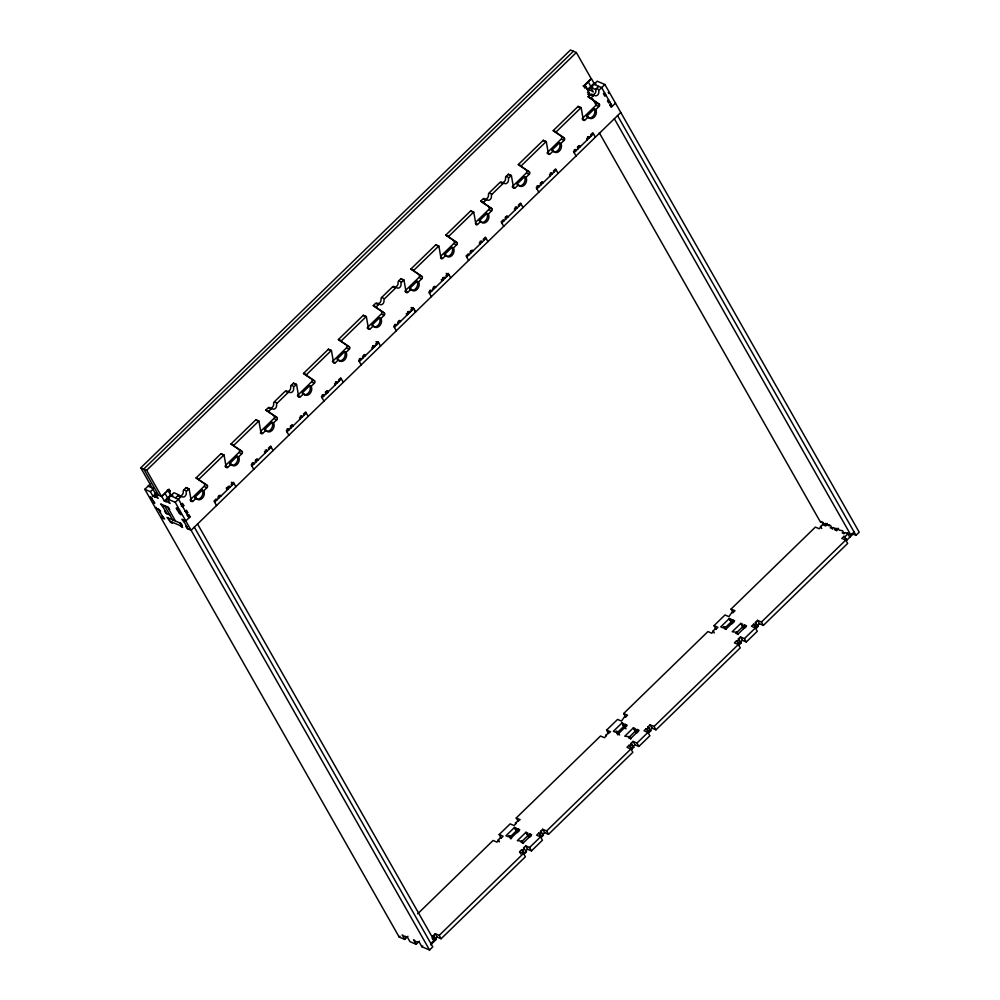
<?xml version="1.0" encoding="UTF-8"?>
<svg xmlns="http://www.w3.org/2000/svg" width="1000" height="1000" viewBox="0 0 1000 1000"><rect width="100%" height="100%" fill="white"/><g stroke="black" fill="none" stroke-linecap="round" stroke-linejoin="round"><path stroke-width="1.5" d="M226.537 488.537L226.475 487.587M156.387 493.787L154.25 495.875L158.162 498.4L140.787 467.812L570.45 50L576.337 52.512L591.175 78.625L583.65 85.938L584.925 88.175L586 87.137L589.388 93.1L588.312 94.15L589.587 96.388M573.4 51.25L143.725 469.062L158.562 495.175M140.787 467.812L146.662 470.312L576.337 52.512M407.938 936.263L404.712 939.4L399.162 937.025L144.825 489.312L150.312 483.975A1.587 1.175 -66.9 0 1 150.65 483.713M144.825 489.312L150.375 491.688L153.6 488.55L148.05 486.175M150.375 491.688L152.925 496.163L156.137 493.025M152.925 496.163L154.875 497L157.713 494.35M155.625 493.925L161.812 496.562L168.263 490.3L170.8 494.775L172.763 495.613L172.125 494.5M146.662 470.312L161.5 496.438L169.025 489.125L170.287 491.362L169.213 492.413L171.25 495.988M156.062 507.337L155.425 507.962L159.338 509.637L160.613 511.875L159.637 511.463L160.438 510.675M161.812 496.562L164.35 501.05L170.8 494.775M594.025 83.238L591.487 78.763L585.037 85.025L587.587 89.5L594.025 83.238L595.988 84.075M164.35 501.05L166.312 501.887L165.675 500.763L173.975 492.738L178.738 494.775L175.5 497.9M587.587 89.5L589.55 90.337L588.913 89.225L597.2 81.2L604.888 84.488L859.212 532.188L856 535.325L852.15 533.688M177.775 495.7A1.587 1.175 -66.9 0 1 178.888 495.312L179.85 495.763A3.175 2.35 -66.9 0 0 183.287 492.413L183.238 491.087A1.587 1.175 -66.9 0 1 183.85 489.8L186.112 487.587L189.05 488.85A1.587 1.175 -66.9 0 1 189.188 489.212L191.287 501.163A1.587 1.175 -66.9 0 0 192.987 501.238L196.213 498.1A5.55 4.112 -66.9 0 0 202.2 498.363A5.55 4.112 -66.9 0 0 203.738 490.788L206.962 487.65A1.587 1.175 -66.9 0 0 207.4 485.487L197.05 478.488M207.025 485.337L196.312 478.175A1.587 1.175 -66.9 0 1 196.088 477.9L221 453.663L223.95 454.913A1.587 1.175 -66.9 0 1 224.088 455.288L226.175 467.225A1.587 1.175 -66.9 0 0 227.887 467.3L231.112 464.175A5.55 4.112 -66.9 0 0 237.087 464.438A5.55 4.112 -66.9 0 0 238.625 456.863L241.85 453.725A1.587 1.175 -66.9 0 0 242.288 451.562L231.938 444.55M241.925 451.4L231.2 444.237A1.587 1.175 -66.9 0 1 230.975 443.963L255.9 419.738L258.837 420.988A1.587 1.175 -66.9 0 1 258.975 421.35L261.062 433.3A1.587 1.175 -66.9 0 0 262.775 433.375L266 430.238A5.55 4.112 -66.9 0 0 271.988 430.5A5.55 4.112 -66.9 0 0 273.525 422.925L276.737 419.8A1.587 1.175 -66.9 0 0 277.175 417.638L266.837 410.625M276.812 417.475L266.1 410.312A1.587 1.175 -66.9 0 1 265.875 410.037L268.137 407.837A1.587 1.175 -66.9 0 1 269.575 407.6A3.175 2.35 -66.9 0 0 272.45 407.113A3.175 2.35 -66.9 0 0 273.625 403.65A1.587 1.175 -66.9 0 1 274.212 401.925L285.188 391.25A1.587 1.175 -66.9 0 1 286.625 391.012A3.175 2.35 -66.9 0 0 289.5 390.538A3.175 2.35 -66.9 0 0 290.675 387.075A1.587 1.175 -66.9 0 1 291.262 385.337L293.525 383.137L296.475 384.4A1.587 1.175 -66.9 0 1 296.613 384.762L298.7 396.712A1.587 1.175 -66.9 0 0 300.413 396.788L303.637 393.65A5.55 4.112 -66.9 0 0 309.613 393.913A5.55 4.112 -66.9 0 0 311.15 386.337L314.375 383.2A1.587 1.175 -66.9 0 0 314.812 381.037L304.462 374.038M314.45 380.887L303.725 373.725A1.587 1.175 -66.9 0 1 303.5 373.438L328.425 349.212L331.362 350.462A1.587 1.175 -66.9 0 1 331.5 350.825L333.587 362.775A1.587 1.175 -66.9 0 0 335.3 362.85L338.525 359.725A5.55 4.112 -66.9 0 0 344.513 359.988A5.55 4.112 -66.9 0 0 346.05 352.413L349.263 349.275A1.587 1.175 -66.9 0 0 349.7 347.113L339.363 340.1M349.338 346.95L338.625 339.787A1.587 1.175 -66.9 0 1 338.4 339.513L363.312 315.275L366.262 316.537A1.587 1.175 -66.9 0 1 366.4 316.9L368.488 328.85A1.587 1.175 -66.9 0 0 370.2 328.925L373.413 325.788A5.55 4.112 -66.9 0 0 379.4 326.05A5.55 4.112 -66.9 0 0 380.938 318.475L384.162 315.35A1.587 1.175 -66.9 0 0 384.6 313.188L374.25 306.175M384.225 313.025L373.512 305.863A1.587 1.175 -66.9 0 1 373.288 305.587L375.55 303.375A1.587 1.175 -66.9 0 1 376.675 303L377.625 303.438A3.175 2.35 -66.9 0 0 381.075 300.087L381.025 298.762A1.587 1.175 -66.9 0 1 381.625 297.475L392.612 286.8A1.587 1.175 -66.9 0 1 393.725 286.413L394.688 286.863A3.175 2.35 -66.9 0 0 398.125 283.512L398.075 282.175A1.587 1.175 -66.9 0 1 398.688 280.887L400.95 278.688L403.888 279.938A1.587 1.175 -66.9 0 1 404.025 280.312L406.112 292.262A1.587 1.175 -66.9 0 0 407.825 292.337L411.05 289.2A5.55 4.112 -66.9 0 0 417.038 289.462A5.55 4.112 -66.9 0 0 418.575 281.887L421.788 278.75A1.587 1.175 -66.9 0 0 422.225 276.588L411.887 269.587M421.863 276.438L411.15 269.262A1.587 1.175 -66.9 0 1 410.925 268.988L435.838 244.762L438.787 246.012A1.6 1.188 -66.9 0 1 438.925 246.375L441.012 258.325A1.587 1.175 -66.9 0 0 442.725 258.4L445.95 255.263A5.55 4.112 -66.9 0 0 451.925 255.525A5.55 4.112 -66.9 0 0 453.462 247.963L456.688 244.825A1.587 1.175 -66.9 0 0 457.125 242.662L446.775 235.65M456.763 242.5L446.037 235.338A1.587 1.175 -66.9 0 1 445.812 235.062L470.737 210.825L473.675 212.087A1.587 1.175 -66.9 0 1 473.812 212.45L475.9 224.4A1.587 1.175 -66.9 0 0 477.612 224.475L480.838 221.337A5.55 4.112 -66.9 0 0 486.825 221.6A5.55 4.112 -66.9 0 0 488.35 214.025L491.575 210.888A1.587 1.175 -66.9 0 0 492.013 208.725L481.675 201.725M491.65 208.575L480.938 201.412A1.587 1.175 -66.9 0 1 480.712 201.137L482.975 198.925A1.587 1.175 -66.9 0 1 484.087 198.538L485.05 198.988A3.175 2.35 -66.9 0 0 488.488 195.637L488.45 194.312A1.587 1.175 -66.9 0 1 489.05 193.025L500.025 182.35A1.587 1.175 -66.9 0 1 501.138 181.962L502.1 182.4A3.175 2.35 -66.9 0 0 505.55 179.05L505.5 177.725A1.587 1.175 -66.9 0 1 506.1 176.438L508.363 174.237L511.312 175.487A1.587 1.175 -66.9 0 1 511.45 175.85L513.538 187.8A1.587 1.175 -66.9 0 0 515.25 187.875L518.475 184.75A5.55 4.112 -66.9 0 0 524.45 185.012A5.55 4.112 -66.9 0 0 525.988 177.438L529.212 174.3A1.587 1.175 -66.9 0 0 529.65 172.138L519.3 165.125M529.288 171.975L518.562 164.812A1.587 1.175 -66.9 0 1 518.337 164.537L543.263 140.312L546.2 141.562A1.587 1.175 -66.9 0 1 546.337 141.925L548.425 153.875A1.587 1.175 -66.9 0 0 550.138 153.95L553.362 150.812A5.55 4.112 -66.9 0 0 559.35 151.075A5.55 4.112 -66.9 0 0 560.887 143.5L564.1 140.375A1.587 1.175 -66.9 0 0 564.538 138.212L554.2 131.2M564.175 138.05L553.462 130.887A1.587 1.175 -66.9 0 1 553.237 130.612L578.15 106.375L581.1 107.638A1.587 1.175 -66.9 0 1 581.225 108L583.325 119.95A1.587 1.175 -66.9 0 0 585.037 120.025L588.25 116.888A5.55 4.112 -66.9 0 0 594.237 117.15A5.55 4.112 -66.9 0 0 595.775 109.575L599 106.438A1.587 1.175 -66.9 0 0 599.438 104.275L588.125 96.675L590.388 94.475A1.587 1.175 -66.9 0 1 591.512 94.087L592.463 94.537A3.175 2.35 -66.9 0 0 595.913 91.188L595.862 89.862A1.587 1.175 -66.9 0 1 596.462 88.575L598.675 89.513M598.75 86.375L595.525 89.5L590.763 87.475L593.3 91.95L588.913 89.225M165.675 500.763L170.075 503.488L167.525 499.012L175.212 502.287L180.712 496.962A1.587 1.175 -66.9 0 1 181.825 496.575L182.787 497.013A3.175 2.35 -66.9 0 0 186.238 493.663L186.188 492.337A1.587 1.175 -66.9 0 1 186.788 491.05L189.05 488.85M196.088 477.9L199.025 479.15L223.95 454.913M230.975 443.963L233.912 445.225L258.837 420.988M265.875 410.037L268.812 411.287L271.075 409.087A1.587 1.175 -66.9 0 1 272.512 408.85A3.175 2.35 -66.9 0 0 275.387 408.375A3.175 2.35 -66.9 0 0 276.562 404.913A1.587 1.175 -66.9 0 1 277.15 403.175L288.125 392.512A1.587 1.175 -66.9 0 1 289.562 392.262A3.175 2.35 -66.9 0 0 292.438 391.788A3.175 2.35 -66.9 0 0 293.612 388.325A1.587 1.175 -66.9 0 1 294.212 386.6L296.475 384.4M303.5 373.438L306.45 374.7L331.362 350.462M338.4 339.513L341.337 340.775L366.262 316.537M373.288 305.587L376.225 306.837L378.5 304.637A1.587 1.175 -66.9 0 1 379.613 304.25L380.575 304.7A3.175 2.35 -66.9 0 0 384.012 301.35L383.963 300.012A1.587 1.175 -66.9 0 1 384.575 298.725L395.55 288.05A1.587 1.175 -66.9 0 1 396.662 287.663L397.625 288.113A3.175 2.35 -66.9 0 0 401.075 284.762L401.025 283.438A1.587 1.175 -66.9 0 1 401.625 282.15L403.888 279.938M410.925 268.988L413.862 270.25L438.787 246.012M445.812 235.062L448.75 236.312L473.675 212.087M480.712 201.137L483.65 202.387L485.913 200.188A1.587 1.175 -66.9 0 1 487.025 199.8L487.987 200.238A3.175 2.35 -66.9 0 0 491.438 196.887L491.388 195.562A1.587 1.175 -66.9 0 1 491.987 194.275L502.962 183.6A1.587 1.175 -66.9 0 1 504.087 183.212L505.037 183.663A3.175 2.35 -66.9 0 0 508.488 180.312L508.438 178.988A1.587 1.175 -66.9 0 1 509.038 177.7L511.312 175.487M518.337 164.537L521.275 165.8L546.2 141.562M553.237 130.612L556.175 131.862L581.1 107.638M604.888 84.488L599.412 89.825A1.587 1.175 -66.9 0 0 598.8 91.112L598.85 92.438A3.175 2.35 -66.9 0 1 595.413 95.787L594.45 95.35A1.587 1.175 -66.9 0 0 593.337 95.738L591.062 97.938A1.587 1.175 -66.9 0 0 591.287 98.212M181.412 504.387L182.488 503.338L183.762 505.575L182.688 506.625L181.213 506M604.637 92.85L603.562 93.888L604.837 96.125L605.913 95.087L604.438 94.45M226.012 465L238.912 452.475A1.587 1.175 -66.9 0 0 239.35 450.312M260.912 431.075L273.8 418.537A1.587 1.175 -66.9 0 0 274.237 416.375M405.962 290.025L418.85 277.5A1.587 1.175 -66.9 0 0 419.288 275.338M440.85 256.1L453.75 243.562A1.587 1.175 -66.9 0 0 454.188 241.4M475.75 222.175L488.638 209.638A1.587 1.175 -66.9 0 0 489.075 207.475M195.675 498.55A5.55 4.112 -66.9 0 1 194.75 497.475L202.262 490.163L203.738 490.788M231.112 464.175L229.638 463.55L237.162 456.238L238.625 456.863M266 430.238L264.525 429.613L272.05 422.3L273.525 422.925M311.15 386.337L309.688 385.712L302.162 393.025L303.637 393.65M346.05 352.413L344.575 351.775L337.05 359.087L338.525 359.725M380.938 318.475L379.462 317.85L371.95 325.163L373.413 325.788M411.05 289.2L409.575 288.575L417.1 281.262L418.575 281.887M445.95 255.263L444.475 254.638L451.987 247.325L453.462 247.963M479.787 221.3A5.55 4.112 -66.9 0 1 479.363 220.712L486.887 213.4L488.35 214.025M525.988 177.438L524.513 176.812L517 184.112L518.475 184.75M560.887 143.5L559.412 142.875L551.888 150.188L553.362 150.812M587.712 117.338A5.55 4.112 -66.9 0 1 586.788 116.263L594.3 108.95L595.775 109.575M185.338 511.287L186.412 510.238L187.675 512.475L186.6 513.525M608.562 99.75L607.487 100.787L608.763 103.025L609.837 101.988L607.875 101.15M187.775 515.575L188.85 514.538L190.113 516.775L185.812 520.938L181.887 519.275L184.137 521.925M611 104.038L609.925 105.087L611.2 107.325L615.487 103.138M214.625 502.2L233.962 483.4L231.35 482.275M251.863 465.988L271.2 447.188M286.962 431.863L306.3 413.062M322.05 397.75L341.375 378.938M359.288 361.538L378.625 342.738L376 341.613M394.375 327.413L413.713 308.612L415.613 311.975L413.075 307.5L410.938 309.587L411.562 310.7M429.462 293.288L448.8 274.488L446.188 273.375M466.7 257.087L486.037 238.287M501.8 222.963L521.138 204.163M536.888 188.837L556.213 170.037M574.125 152.625L593.45 133.825M620.788 112.475L191.1 530.275L187.188 528.6L185.912 526.362L186.887 526.775M417.688 913.787L493.1 840.462L497.025 842.138L499.975 837.9L500.95 838.312L503.1 836.225L499.175 834.55L510.15 823.875L514.075 825.55L516.225 823.462L515.25 823.05L520.15 819.638L516.237 817.975L600.525 736.012L604.438 737.688L606.587 735.588L605.612 735.175L610.525 731.775L606.6 730.1L617.575 719.425L621.5 721.1L624.438 716.862L625.425 717.275L627.575 715.188L623.65 713.512L707.938 631.55L711.862 633.225L714.812 628.987L715.788 629.412L717.938 627.325L714.013 625.65L724.987 614.975L728.913 616.65L731.862 612.413L732.837 612.825L734.987 610.737L731.062 609.062L815.362 527.1L819.275 528.775L823.413 523.387L825.337 525.9M824.075 523.663L823 524.7L824.963 525.538L827.1 523.45M399.162 937.025L399.963 936.237M517.312 832.65L515.4 829.287L516.475 828.25L514.525 827.412L505.925 835.763L507.887 836.6L508.963 835.562L510.288 836.125L511.55 838.363M626.05 728.763L624.725 728.2L622.825 724.837L623.9 723.787L621.938 722.962L613.35 731.312L615.3 732.15L616.375 731.1L617.7 731.675L619.612 735.025M732.15 623.75L730.238 620.388L731.312 619.338L729.35 618.5L720.763 626.862L722.725 627.7L723.8 626.65L725.113 627.212L726.388 629.462M510.288 836.125L509.212 837.163L511.163 838L519.763 829.65L517.8 828.812L516.725 829.85L515.4 829.287M617.9 734.95L616.625 732.712L617.7 731.675M622.825 724.837L624.15 725.4L625.225 724.362L627.175 725.2L618.587 733.55L616.625 732.712M725.113 627.212L724.05 628.263L726 629.1L734.6 620.737L732.638 619.9L731.562 620.95L730.238 620.388M509.988 837.038L516.425 830.763L514.525 827.412M617.4 732.588L623.85 726.312L621.938 722.962M724.812 628.125L731.263 621.862L729.35 618.5M836.775 530.788L835.512 528.55L834.438 529.587L836.4 530.425L838.538 528.337M529.913 837.175L528.638 834.938L526.838 834.175L527.913 833.125L525.95 832.288L517.362 840.65L522.188 841.213L523.462 843.45M637.325 732.725L636.062 730.487L634.263 729.725L635.337 728.675L633.375 727.837L624.775 736.2L629.612 736.75L630.887 739M744.75 628.275L743.475 626.038L741.675 625.275L742.75 624.225L740.788 623.387L732.2 631.75L737.025 632.3L738.3 634.538M404.712 939.4L402.163 934.912L406.087 937.438L405.45 936.325L407.413 937.163L409.95 941.637L416.15 944.275L419.375 941.15M521.413 841.912L527.863 835.65M628.837 737.463L635.275 731.2M736.25 633.013L742.7 626.75M522.188 841.213L521.125 842.25L523.075 843.088L531.675 834.737L529.712 833.9L528.638 834.938M629.612 736.75L628.538 737.8L630.5 738.637L639.087 730.288L637.125 729.45L636.062 730.487M737.025 632.3L735.95 633.35L737.913 634.188L746.513 625.825L744.55 624.987L743.475 626.038M416.15 944.275L413.6 939.8L416.2 941.762L419.325 942.25L421.863 946.725L422.675 945.938M430.637 944.825L436.025 939.587L433.137 935.812L435.275 933.725L439.2 935.4L441.112 938.75L525.4 856.787L523.488 853.438L519.575 851.762L521.712 849.675L524.6 853.45L526.388 851.712L523.5 847.938L525.65 845.85L529.562 847.525L531.475 850.888L542.45 840.212L540.538 836.85L536.625 835.175L538.775 833.088L541.663 836.862L543.438 835.138L540.55 831.363L542.7 829.275L546.625 830.95L548.525 834.3L632.812 752.337L630.913 748.988L626.987 747.312L629.138 745.225L632.025 749L633.8 747.262L630.913 743.487L633.062 741.4L636.987 743.075L638.888 746.438L649.875 735.763L647.962 732.4L644.038 730.725L646.188 728.637L649.075 732.412L650.85 730.688L647.962 726.912L650.113 724.825L654.038 726.488L655.95 729.85L740.238 647.887L738.325 644.538L734.4 642.862L736.55 640.775L739.438 644.55L741.225 642.812L738.337 639.038L740.487 636.95L744.4 638.625L746.312 641.988L757.288 631.312L755.375 627.95L751.462 626.275L753.612 624.188L756.5 627.962L758.275 626.237L755.387 622.463L757.537 620.363L761.45 622.038L763.363 625.4L847.65 543.438L845.75 540.075L841.825 538.4L843.975 536.312L846.862 540.087L853.05 534.075M432.137 938.162L434.113 936.225L436.025 939.587M522.7 850.088L524.475 848.363M539.75 833.512L541.525 831.775M630.112 745.638L631.9 743.913M647.175 729.062L648.95 727.325M737.537 641.188L739.312 639.462M754.587 624.6L756.363 622.875M844.95 536.737L847.925 533.85L845.15 532.663L844.075 533.7L842.113 532.863M435.037 939.175L437.188 937.075L441.112 938.75M531.475 850.888L527.55 849.212L525.4 851.3L526.388 851.712M548.525 834.3L544.6 832.625L542.463 834.712L543.438 835.138M630.913 743.487L632.825 746.85L634.975 744.762L638.888 746.438M647.962 726.912L649.875 730.263L652.025 728.175L655.95 729.85M738.337 639.038L740.238 642.4L742.387 640.312L746.312 641.988M755.387 622.463L757.3 625.812L759.438 623.725L763.363 625.4M430.863 943.512L434.087 940.375L197.55 524M439.2 935.4L523.488 853.438M529.562 847.525L540.538 836.85M546.625 830.95L630.913 748.988M636.987 743.075L647.962 732.4M654.038 726.488L738.325 644.538M744.4 638.625L755.375 627.95M761.45 622.038L845.75 540.075M849.837 537.2L847.288 532.725L850.863 535.1L854.087 531.975M421.863 946.725L429.55 950L432.762 946.862L194.325 527.137M578.575 146.225L580.212 146.713L579.575 145.6L577.425 147.688L578.062 148.8M326.5 391.337L328.137 391.825L327.5 390.712L325.35 392.8L325.988 393.913M256.488 459.438L255.475 459.95M506.262 216.55L505.412 216.938M363.55 355.25L365.375 355.613L364.738 354.5L362.587 356.587L363.225 357.713M291.425 425.462L290.575 425.838M541.15 182.562L540.487 182.812M433.525 287.125L435.562 287.375L434.925 286.262L432.775 288.35L433.413 289.462M398.425 321.25L400.462 321.5L399.837 320.375L397.688 322.463L398.325 323.587M326.312 391.463L325.45 391.725M578.175 146.463L577.525 146.613M470.538 251L472.8 251.163L472.163 250.05L470.012 252.138L470.65 253.25M218.463 496.112L220.725 496.275L220.087 495.163L217.938 497.25L218.575 498.375M593.975 84.338L601.675 87.625L612.263 106.275L609.637 105.15M583.062 85.875L586 87.137M587.425 92.263L589.388 93.1M591.125 94.787L593.337 95.738M587.913 94.175L590.662 95.337M588.125 96.675A1.587 1.175 -66.9 0 0 588.35 96.962L599.062 104.125M596.425 105.337L599 106.438M580.5 107.688L578.288 106.737A1.587 1.175 -66.9 0 0 578.15 106.375M586.788 116.263L588.25 116.888M584.663 119.862L582.087 118.763L596.05 105.188A1.587 1.175 -66.9 0 0 596.5 103.025M582.587 119.637L583.325 119.95M587.562 136.825L589.525 137.662L588.888 136.537L586.737 138.637L587.375 139.75M561.525 139.275L564.1 140.375M574.312 149.713L576.275 150.55L575.638 149.425L573.488 151.512L576.038 155.988M545.6 141.613L543.4 140.675A1.587 1.175 -66.9 0 0 543.263 140.312M549.775 153.787L547.2 152.7L561.163 139.113A1.587 1.175 -66.9 0 0 561.6 136.95M547.325 153.4L548.425 153.875M550.325 173.038L552.288 173.875L551.65 172.75L549.5 174.838L550.138 175.963M526.638 173.2L529.212 174.3M541.5 182.3L542.975 182.925L542.337 181.8L540.188 183.9L540.825 185.012M537.075 185.912L539.038 186.75L538.4 185.637L536.25 187.725L538.8 192.2M510.712 175.538L508.5 174.6A1.587 1.175 -66.9 0 0 508.363 174.237M506.1 176.438L508.312 177.375M514.875 187.725L512.3 186.625L526.275 173.05A1.587 1.175 -66.9 0 0 526.712 170.875M512.438 187.338L513.538 187.8M500.763 182.662L502.962 183.6M489.787 193.337L491.987 194.275M515.237 207.15L517.2 207.987L516.562 206.875L514.412 208.962L515.05 210.087M483.713 199.237L485.913 200.188M506.413 216.412L507.887 217.05L507.25 215.925L505.1 218.012L505.737 219.137M489 209.8L491.575 210.888M473.075 212.138L470.875 211.188A1.587 1.175 -66.9 0 0 470.737 210.825M479.363 220.712L480.838 221.337M475.412 223.525L477.25 224.312M480.15 241.275L482.1 242.113L481.475 241L479.325 243.088L479.963 244.2M454.113 243.725L456.688 244.825M438.188 246.062L435.975 245.125A1.6 1.188 -66.9 0 0 435.838 244.762M440.513 257.462L442.35 258.25M442.912 277.488L444.862 278.325L444.237 277.2L442.088 279.3L442.725 280.413L441.25 279.788M419.225 277.65L421.788 278.75M429.663 290.375L431.625 291.212L430.988 290.087L428.837 292.175L431.375 296.65M403.288 279.988L401.087 279.05A1.587 1.175 -66.9 0 0 400.95 278.688M398.688 280.887L400.887 281.837M404.888 291.075L407.463 292.175M405.387 291.938L406.112 292.262M392.612 286.8L394.812 287.738M411.1 307.5L413.713 308.612M381.625 297.475L383.837 298.412M407.812 311.613L409.775 312.45L409.137 311.325L406.987 313.412L407.625 314.538L406.163 313.9M376.287 303.7L378.5 304.637M381.587 314.25L384.162 315.35M394.562 324.487L396.525 325.325L395.887 324.212L393.75 326.3L396.287 330.775M365.662 316.588L363.45 315.65A1.587 1.175 -66.9 0 0 363.312 315.275M369.825 328.762L367.25 327.663L381.225 314.088A1.587 1.175 -66.9 0 0 381.662 311.925M836.838 528.263L839.425 530.225L842.55 530.7L843.825 532.938M367.388 328.375L368.488 328.85M835.512 528.55L833.238 527.575L832.163 528.612L830.2 527.788M846.862 540.087L843.975 536.312M372.725 345.725L374.688 346.562L374.05 345.45L371.9 347.537L372.537 348.65M346.7 348.175L349.263 349.275M359.475 358.612L361.438 359.45L360.8 358.325L358.65 360.412L361.2 364.9M330.763 350.513L328.562 349.575A1.587 1.175 -66.9 0 0 328.425 349.212M334.938 362.7L332.362 361.6L346.325 348.025A1.587 1.175 -66.9 0 0 346.763 345.85M335.487 381.938L337.45 382.775L336.812 381.662L334.663 383.75L335.3 384.862M311.8 382.1L314.375 383.2M322.238 394.825L324.2 395.662L323.562 394.538L321.413 396.625L323.963 401.1M295.875 384.45L293.663 383.5A1.587 1.175 -66.9 0 0 293.525 383.137M291.262 385.337L293.475 386.287M300.038 396.625L297.475 395.525L311.438 381.95A1.587 1.175 -66.9 0 0 311.875 379.787M297.6 396.238L298.7 396.712M285.925 391.562L288.125 392.512M274.95 402.238L277.15 403.175M300.4 416.062L302.362 416.9L301.725 415.775L299.575 417.863L300.212 418.988M268.875 408.15L271.075 409.087M291.575 425.325L293.05 425.95L292.413 424.825L290.262 426.925L290.9 428.038M274.175 418.7L276.737 419.8M757.3 625.812L758.275 626.237M756.5 627.962L753.612 624.188M287.15 428.938L289.113 429.775L288.475 428.663L286.325 430.75L288.875 435.225M258.238 421.037L256.038 420.1A1.587 1.175 -66.9 0 0 255.9 419.738M260.575 432.438L262.413 433.225M260.338 432.987L261.062 433.3M740.238 642.4L741.225 642.812M739.438 644.55L736.55 640.775M265.312 450.175L267.275 451.012L266.637 449.9L264.488 451.987L265.125 453.113M256.488 459.438L257.962 460.075L257.325 458.95L255.175 461.037L255.812 462.163M239.275 452.625L241.85 453.725M252.062 463.062L254.025 463.9L253.388 462.775L251.238 464.875L253.775 469.35M223.35 454.963L221.137 454.025A1.587 1.175 -66.9 0 0 221 453.663M224.95 466.05L227.512 467.15M225.438 466.912L226.175 467.225M228.075 486.388L230.025 487.225L229.4 486.112L227.25 488.2L227.887 489.312L226.412 488.688M204.387 486.562L206.962 487.65M188.45 488.9L186.25 487.95A1.587 1.175 -66.9 0 0 186.112 487.587M183.85 489.8L186.05 490.737M194.75 497.475L196.213 498.1M167.35 490.112L170.287 491.362M192.625 501.075L190.05 499.975L204.013 486.4A1.587 1.175 -66.9 0 0 204.45 484.237M190.55 500.85L191.287 501.163M178.5 496.012L180.712 496.962M170.75 495.875L178.45 499.162L189.025 517.812M180.812 504.325L183.762 505.575M184.737 511.225L187.675 512.475M150.525 497.4L152 498.025M176.525 508.5L177.987 509.125C187.638 524.525 171.35 503.25 177.9 508.988M187.175 515.513L190.113 516.775M153.175 502.062L154.713 503.25L153.275 502.225L150.45 496.812L154.65 502.7M179.175 513.162L180.637 513.787M162.825 506.613L160.575 503.95L168.412 507.3L169.688 509.538L168.713 509.125M165.575 511.463L164.6 511.037L165.875 513.275L169.788 514.95M162.387 516.312L164.638 518.975L160.712 517.3M169.237 520.087L166.988 517.425L181.038 523.425L182.312 525.662L181.325 525.25M169.875 521.2L181.962 526.362M649.875 730.263L650.85 730.688M649.075 732.412L646.188 728.637M632.825 746.85L633.8 747.262M632.025 749L629.138 745.225M541.663 836.862L538.775 833.088M524.6 853.45L521.712 849.675M433.137 935.812L434.113 936.225M434.087 940.375L432.463 938.838M603.513 93.462L605.025 95.512M608.25 92.375L608.913 93.537M617.55 115.6L856 535.325M614.338 118.725L850.863 535.1M592.125 86.088L592.762 87.212L590.8 86.375L588.263 81.9M592.688 98.912L596.45 105.538M832.55 528.975L830.638 525.612L828.675 524.775L829.312 525.9L825.4 523.375L826.663 525.612M824.05 524.5L822.788 522.263L820.825 521.425L821.462 522.55L820.475 522.125L599.35 132.875M820.45 526.275L821.712 528.513M595.375 137.188L592.825 132.713L590.675 134.8L591.312 135.925M558.138 173.4L555.588 168.925L553.438 171.012L554.075 172.138M523.038 207.525L520.5 203.05L518.35 205.138L518.987 206.25M757.537 620.363L759.438 623.725M744.55 624.987L745.825 627.238M740.788 623.387L743.587 628.625M731.062 609.062L732.975 612.425M732.638 619.9L733.913 622.15M731.562 620.95L732.837 623.188M740.487 636.95L742.387 640.312M503.95 220.875L503.312 219.762L501.163 221.85L503.713 226.325M723.8 626.65L725.062 628.888M714.013 625.65L715.925 629M713.025 630.725L714.3 632.962M487.95 241.637L485.412 237.162L483.263 239.25L483.9 240.375M468.862 255L468.225 253.875L466.075 255.963L468.612 260.438M450.712 277.85L448.175 273.375L446.025 275.462L446.662 276.588M650.113 724.825L652.025 728.175M637.125 729.45L638.4 731.688M633.375 727.837L636.163 733.075M623.65 713.512L625.562 716.875M625.225 724.362L626.487 726.6M624.15 725.4L625.413 727.638M633.062 741.4L634.975 744.762M606.6 730.1L608.5 733.462M380.538 346.1L377.987 341.613L375.838 343.7L376.475 344.825M343.3 382.3L340.75 377.825L338.6 379.913L339.237 381.037M327.137 392.038L327.612 392.875M308.2 416.425L305.663 411.95L303.512 414.038L304.15 415.15M542.7 829.275L544.6 832.625M540.55 831.363L541.825 833.6M529.712 833.9L530.988 836.137M525.95 832.288L528.75 837.525M516.237 817.975L518.138 821.325M517.8 828.812L519.075 831.05M516.725 829.85L518 832.087M525.65 845.85L527.55 849.212M519.575 851.762L520.837 854M508.963 835.562L510.863 838.913M499.175 834.55L501.087 837.913M498.188 839.625L499.462 841.862M273.113 450.55L270.575 446.062L268.425 448.162L269.062 449.275M235.875 486.75L233.337 482.275L231.188 484.363L231.825 485.487M216.788 500.112L216.15 498.988L214 501.075L216.537 505.562M435.275 933.725L437.188 937.075M175.212 502.287L429.55 950M182.875 519.7L188.175 529.025M168.9 497.625L169.537 498.75M165.037 493.438L167.575 497.912M180.05 523.013L182.6 527.487L180 525.525M167.438 506.887L175.487 521.062M164.5 505.625L172.55 519.8M171.838 522.038L172.475 523.162L170.512 522.325L167.963 517.85M161.55 504.375L166.85 513.7M154.25 495.875L154.875 497M158.363 509.225L163.663 518.55M417.1 281.262A5.55 4.112 -66.9 0 1 415.562 288.837A5.55 4.112 -66.9 0 1 409.575 288.575M414.087 270.525A1.587 1.175 -66.9 0 1 413.862 270.25M451.987 247.325A5.55 4.112 -66.9 0 1 450.462 254.9A5.55 4.112 -66.9 0 1 444.475 254.638M448.988 236.6A1.587 1.175 -66.9 0 1 448.75 236.312M486.887 213.4A5.55 4.112 -66.9 0 1 485.938 220.312A5.55 4.112 -66.9 0 1 480.288 221.788M483.875 202.662A1.587 1.175 -66.9 0 1 483.65 202.387M524.513 176.812A5.55 4.112 -66.9 0 1 523.288 184.062A5.55 4.112 -66.9 0 1 517.413 184.713M521.512 166.075A1.587 1.175 -66.9 0 1 521.275 165.8M559.412 142.875A5.55 4.112 -66.9 0 1 558.175 150.137A5.55 4.112 -66.9 0 1 552.312 150.787M556.4 132.137A1.587 1.175 -66.9 0 1 556.175 131.862M594.3 108.95A5.55 4.112 -66.9 0 1 593.625 115.5A5.55 4.112 -66.9 0 1 588.3 117.688M199.25 479.425A1.587 1.175 -66.9 0 1 199.025 479.15M234.15 445.5A1.587 1.175 -66.9 0 1 233.912 445.225M269.037 411.562A1.587 1.175 -66.9 0 1 268.812 411.287M306.675 374.975A1.587 1.175 -66.9 0 1 306.45 374.7M341.562 341.05A1.587 1.175 -66.9 0 1 341.337 340.775M376.463 307.113A1.587 1.175 -66.9 0 1 376.225 306.837M202.262 490.163A5.55 4.112 -66.9 0 1 201.588 496.712A5.55 4.112 -66.9 0 1 196.262 498.9M237.162 456.238A5.55 4.112 -66.9 0 1 235.625 463.8A5.55 4.112 -66.9 0 1 229.638 463.55M272.05 422.3A5.55 4.112 -66.9 0 1 270.512 429.875A5.55 4.112 -66.9 0 1 264.525 429.613M309.688 385.712A5.55 4.112 -66.9 0 1 308.45 392.962A5.55 4.112 -66.9 0 1 302.575 393.612M344.575 351.775A5.55 4.112 -66.9 0 1 343.338 359.038A5.55 4.112 -66.9 0 1 337.475 359.688M379.462 317.85A5.55 4.112 -66.9 0 1 378.237 325.112A5.55 4.112 -66.9 0 1 372.362 325.763"/></g></svg>
